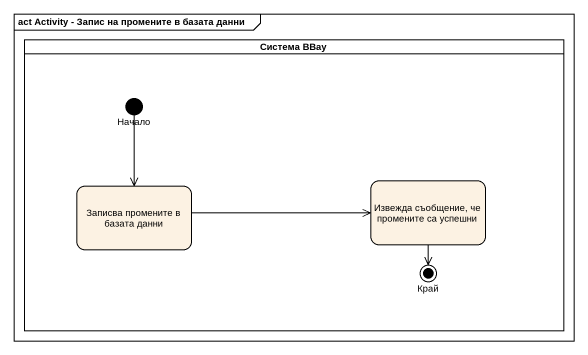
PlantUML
@startuml
mainframe act Activity - Запис на промените в базата данни
hide empty description
state "Система BBay" as Система_BBay <<partition>> {
  state Начало <<start>>
  state "Записва промените в базата данни" as Записва_промените_в_базата
  state "Извежда съобщение, че промените са успешни" as Извежда_съобщение_че
  state Край <<end>>
}
Начало --> Записва_промените_в_базата
Записва_промените_в_базата -right-> Извежда_съобщение_че
Извежда_съобщение_че --> Край
@enduml
